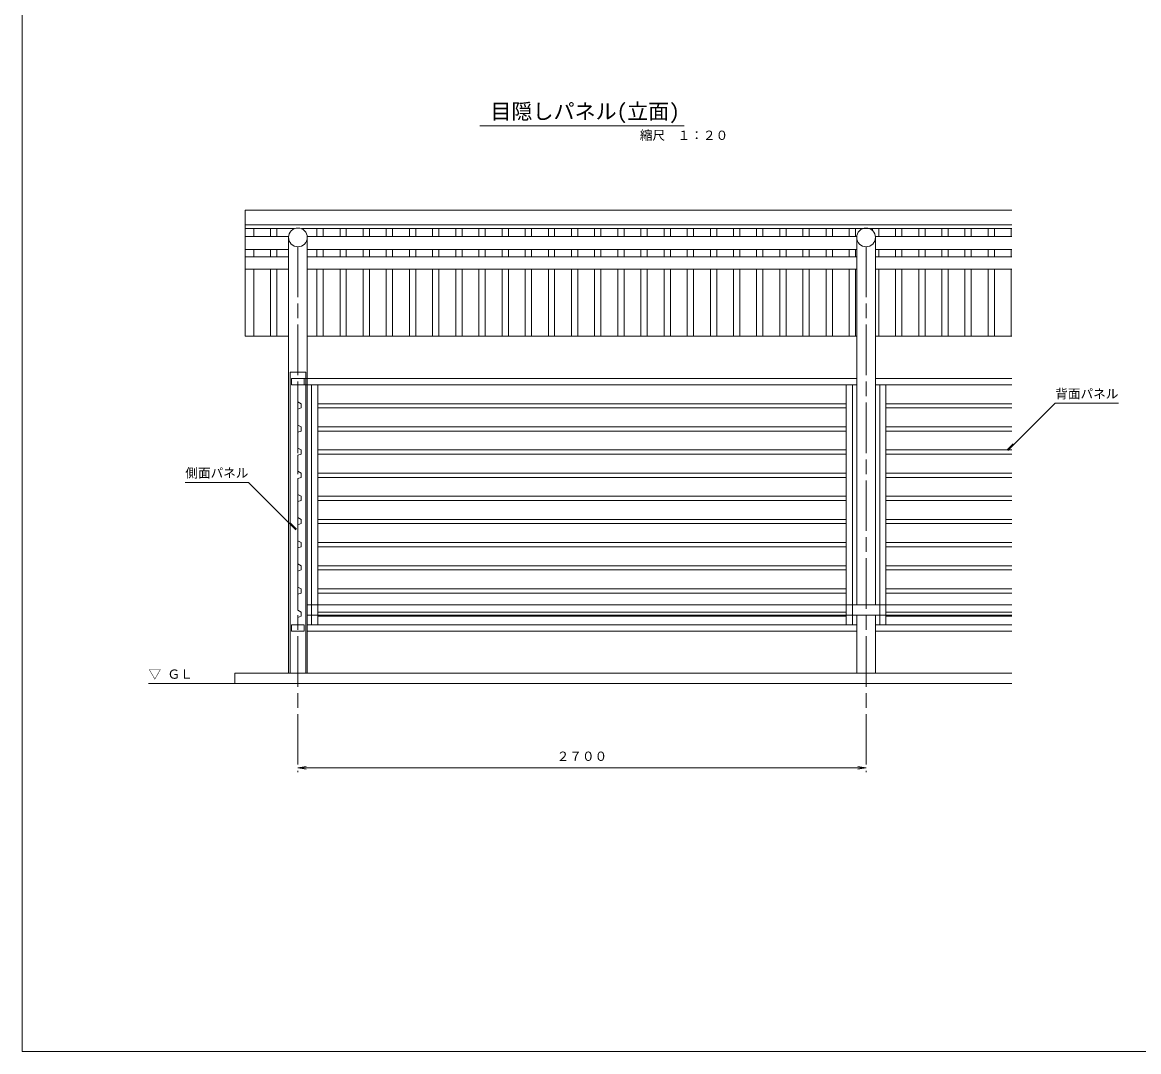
# Model space of a CAD drawing. Units: millimetres at full size, sheet at 1:20; details may follow other scales. Extents: x 474 to 16274, y 399 to 11399.
# Drawn here: x 474 to 5779, y 399 to 5289 of the extents above; entities that cross this region are included whole.
import ezdxf
from ezdxf.enums import TextEntityAlignment as Align

# ---------------------------------------------------------------- set-up
doc = ezdxf.new("R2010")
doc.units = ezdxf.units.MM
doc.header["$LTSCALE"] = 20
doc.linetypes.add('CHAIN', pattern=[18.5, 12, -1.5, 3.5, -1.5])
doc.layers.add('レイヤ0', color=2, linetype='Continuous', lineweight=13)
doc.layers.add('レイヤ1', color=2, linetype='Continuous', lineweight=13)
doc.styles.add('ＭＳ ゴシック', font='')
doc.styles.get('ＭＳ ゴシック').set_extended_font_data('MS Gothic')

# ---------------------------------------------------------------- blocks, each defined once
blk = doc.blocks.new('open_arrow')
at = {"color": 0, "linetype": 'Continuous', "lineweight": -2}
blk.add_lwpolyline([(7.5, 1.25), (0, 0), (7.5, -1.25)], dxfattribs=at)

msp = doc.modelspace()

# ---------------------------------------------------------------- linework, layer by layer
at = {"layer": 'レイヤ0', "color": 6}
for p, q in [((474.16, 11399.17), (474.16, 399.17)), ((474.16, 399.17), (16274.16, 399.17))]:
    msp.add_line(p, q, dxfattribs=at)
at = {"layer": 'レイヤ1', "color": 3}
for p, q in [((2648.57, 4797.53), (3618.61, 4797.53)), ((1746.33, 2197.53), (1746.33, 3627.52)), ((1746.33, 3627.52), (1821.33, 3627.52)), ((1821.33, 2197.53), (1821.33, 3627.52)), ((1753.83, 3597.52), (1813.83, 3597.52)), ((1753.83, 3567.53), (1753.83, 3597.52)), ((1813.83, 3567.53), (1753.83, 3567.53)), ((1783.83, 3567.53), (1783.83, 3486.19)), ((1813.83, 3597.52), (1813.83, 3567.53)), ((1813.83, 3597.52), (4439.28, 3597.52)), ((1813.83, 3567.52), (4439.28, 3567.52)), ((1848.38, 3567.52), (1848.38, 2427.53)), ((1878.38, 3567.52), (1878.38, 2427.53)), ((4389.28, 3567.52), (4389.28, 2427.53)), ((4419.28, 3567.52), (4419.28, 2427.53)), ((5175.83, 3597.52), (4528.38, 3597.52)), ((5175.83, 3567.52), (4528.38, 3567.52)), ((4548.37, 3567.52), (4548.37, 2427.53)), ((4578.37, 3567.52), (4578.37, 2427.53)), ((1798.83, 3477.53), (1783.83, 3486.19)), ((1798.83, 3457.53), (1783.83, 3452.18)), ((1783.83, 3452.18), (1783.83, 3376.19)), ((1798.83, 3477.53), (1798.83, 3457.53)), ((1878.38, 3477.53), (4389.28, 3477.53)), ((1878.38, 3457.53), (4389.28, 3457.53)), ((5175.83, 3477.53), (4578.37, 3477.53)), ((5175.83, 3457.53), (4578.37, 3457.53)), ((1798.83, 3367.53), (1783.83, 3376.19)), ((1798.83, 3347.53), (1783.83, 3342.18)), ((1783.83, 3342.18), (1783.83, 3266.19)), ((1798.83, 3367.53), (1798.83, 3347.53)), ((1878.38, 3367.53), (4389.28, 3367.53)), ((1878.38, 3347.53), (4389.28, 3347.53)), ((5175.83, 3367.53), (4578.37, 3367.53)), ((5175.83, 3347.53), (4578.37, 3347.53)), ((1798.83, 3257.53), (1783.83, 3266.19)), ((1798.83, 3237.53), (1783.83, 3232.18)), ((1798.83, 3257.53), (1798.83, 3237.53)), ((1878.38, 3257.53), (4389.28, 3257.53)), ((1878.38, 3237.53), (4389.28, 3237.53)), ((5175.83, 3257.53), (4578.37, 3257.53)), ((5175.83, 3237.53), (4578.37, 3237.53)), ((1783.83, 3232.18), (1783.83, 3156.19)), ((1798.83, 3147.53), (1783.83, 3156.19)), ((1798.83, 3147.53), (1798.83, 3127.53)), ((1878.38, 3147.53), (4389.28, 3147.53)), ((5175.83, 3147.53), (4578.37, 3147.53)), ((1798.83, 3127.53), (1783.83, 3122.18)), ((1783.83, 3122.18), (1783.83, 3046.19)), ((1878.38, 3127.53), (4389.28, 3127.53)), ((5175.83, 3127.53), (4578.37, 3127.53)), ((1798.83, 3037.53), (1783.83, 3046.19)), ((1798.83, 3037.53), (1798.83, 3017.53)), ((1878.38, 3037.53), (4389.28, 3037.53)), ((5175.83, 3037.53), (4578.37, 3037.53)), ((1798.83, 3017.53), (1783.83, 3012.18)), ((1783.83, 3012.18), (1783.83, 2936.19)), ((1878.38, 3017.53), (4389.28, 3017.53)), ((5175.83, 3017.53), (4578.37, 3017.53)), ((1798.83, 2927.53), (1783.83, 2936.19)), ((1798.83, 2927.53), (1798.83, 2907.53)), ((1878.38, 2927.53), (4389.28, 2927.53)), ((5175.83, 2927.53), (4578.37, 2927.53)), ((1798.83, 2907.53), (1783.83, 2902.18)), ((1783.83, 2902.18), (1783.83, 2826.19)), ((1878.38, 2907.53), (4389.28, 2907.53)), ((5175.83, 2907.53), (4578.37, 2907.53)), ((1798.83, 2817.53), (1783.83, 2826.19)), ((1798.83, 2817.53), (1798.83, 2797.53)), ((1878.38, 2817.53), (4389.28, 2817.53)), ((5175.83, 2817.53), (4578.37, 2817.53)), ((1798.83, 2797.53), (1783.83, 2792.18)), ((1783.83, 2792.18), (1783.83, 2716.19)), ((1878.38, 2797.53), (4389.28, 2797.53)), ((5175.83, 2797.53), (4578.37, 2797.53)), ((1798.83, 2707.53), (1783.83, 2716.19)), ((1798.83, 2707.53), (1798.83, 2687.53)), ((1878.38, 2707.53), (4389.28, 2707.53)), ((5175.83, 2707.53), (4578.37, 2707.53)), ((1798.83, 2687.53), (1783.83, 2682.18)), ((1783.83, 2682.18), (1783.83, 2606.19)), ((1878.38, 2687.53), (4389.28, 2687.53)), ((5175.83, 2687.53), (4578.37, 2687.53)), ((1798.83, 2597.53), (1783.83, 2606.19)), ((1798.83, 2597.52), (1783.83, 2606.19)), ((1798.83, 2577.53), (1783.83, 2572.18)), ((1798.83, 2577.53), (1783.83, 2572.18)), ((1783.83, 2572.18), (1783.83, 2567.53)), ((1783.83, 2572.18), (1783.83, 2496.19)), ((1783.83, 2572.18), (1783.83, 2496.19)), ((1798.83, 2597.53), (1798.83, 2577.53)), ((1798.83, 2597.52), (1798.83, 2577.53)), ((1878.38, 2597.53), (4389.28, 2597.53)), ((1878.38, 2597.53), (4389.28, 2597.53)), ((1878.38, 2577.53), (4389.28, 2577.53)), ((1878.38, 2577.53), (4389.28, 2577.53)), ((5175.83, 2597.53), (4578.37, 2597.53)), ((5175.83, 2597.53), (4578.37, 2597.53)), ((5175.83, 2577.53), (4578.37, 2577.53)), ((5175.83, 2577.53), (4578.37, 2577.53)), ((1798.83, 2487.52), (1783.83, 2496.19)), ((1798.83, 2467.53), (1783.83, 2462.18)), ((1783.83, 2462.18), (1783.83, 2427.53)), ((1798.83, 2487.52), (1798.83, 2467.53)), ((1878.38, 2487.52), (4389.28, 2487.52)), ((1878.38, 2467.53), (4389.28, 2467.53)), ((5175.83, 2487.52), (4578.37, 2487.52)), ((5175.83, 2467.53), (4578.37, 2467.53)), ((1753.83, 2397.53), (1753.83, 2427.53)), ((1753.83, 2427.53), (1813.83, 2427.53)), ((1813.83, 2397.53), (1753.83, 2397.53)), ((1813.83, 2427.53), (1813.83, 2397.53)), ((1828.38, 2427.53), (4439.28, 2427.53)), ((1828.38, 2397.53), (4439.28, 2397.53)), ((5175.83, 2427.53), (4528.37, 2427.53)), ((5175.83, 2397.53), (4528.37, 2397.53))]:
    msp.add_line(p, q, dxfattribs=at)
at = {"layer": 'レイヤ1'}
for p, q in [((1533.83, 4397.53), (1533.83, 3797.52)), ((5175.83, 4397.53), (1533.83, 4397.53)), ((5175.83, 4327.53), (1533.83, 4327.53)), ((1767.51, 4308.98), (1533.83, 4308.98)), ((1573.83, 4308.98), (1573.83, 4271.15)), ((1653.83, 4308.98), (1653.83, 4271.15)), ((1683.83, 4308.98), (1683.83, 4271.15)), ((5175.83, 4308.98), (1800.14, 4308.98)), ((1873.83, 4308.98), (1873.83, 4271.15)), ((1903.83, 4308.98), (1903.83, 4271.15)), ((1983.83, 4308.98), (1983.83, 4271.15)), ((2013.83, 4308.98), (2013.83, 4271.15)), ((2093.83, 4308.98), (2093.83, 4271.15)), ((2123.83, 4308.98), (2123.83, 4271.15)), ((2203.83, 4308.98), (2203.83, 4271.15)), ((2233.83, 4308.98), (2233.83, 4271.15)), ((2313.82, 4308.98), (2313.82, 4271.15)), ((2343.82, 4308.98), (2343.82, 4271.15)), ((2423.83, 4308.98), (2423.83, 4271.15)), ((2453.82, 4308.98), (2453.82, 4271.15)), ((2533.83, 4308.98), (2533.83, 4271.15)), ((2563.82, 4308.98), (2563.82, 4271.15)), ((2643.83, 4308.98), (2643.83, 4271.15)), ((2673.83, 4308.98), (2673.83, 4271.15)), ((2753.83, 4308.98), (2753.83, 4271.15)), ((2783.82, 4308.98), (2783.82, 4271.15)), ((2863.83, 4308.98), (2863.83, 4271.15)), ((2893.83, 4308.98), (2893.83, 4271.15)), ((2973.83, 4308.98), (2973.83, 4271.15)), ((3003.82, 4308.98), (3003.82, 4271.15)), ((3083.83, 4308.98), (3083.83, 4271.15)), ((3113.83, 4308.98), (3113.83, 4271.15)), ((3193.83, 4308.98), (3193.83, 4271.15)), ((3223.83, 4308.98), (3223.83, 4271.15)), ((3303.83, 4308.98), (3303.83, 4271.15)), ((3333.83, 4308.98), (3333.83, 4271.15)), ((3413.83, 4308.98), (3413.83, 4271.15)), ((3443.83, 4308.98), (3443.83, 4271.15)), ((3523.83, 4308.98), (3523.83, 4271.15)), ((3553.83, 4308.98), (3553.83, 4271.15)), ((3633.82, 4308.98), (3633.82, 4271.15)), ((3663.82, 4308.98), (3663.82, 4271.15)), ((3743.83, 4308.98), (3743.83, 4271.15)), ((3773.83, 4308.98), (3773.83, 4271.15)), ((3853.82, 4308.98), (3853.82, 4271.15)), ((3883.82, 4308.98), (3883.82, 4271.15)), ((3963.83, 4308.98), (3963.83, 4271.15)), ((3993.83, 4308.98), (3993.83, 4271.15)), ((4073.83, 4308.98), (4073.83, 4271.15)), ((4103.82, 4308.98), (4103.82, 4271.15)), ((4183.83, 4308.98), (4183.83, 4271.15)), ((4213.83, 4308.98), (4213.83, 4271.15)), ((4293.83, 4308.98), (4293.83, 4271.15)), ((4323.83, 4308.98), (4323.83, 4271.15)), ((4403.83, 4308.98), (4403.83, 4271.15)), ((4433.83, 4308.98), (4433.83, 4271.15)), ((4513.83, 4308.98), (4513.83, 4300.46)), ((4543.83, 4308.98), (4543.83, 4271.15)), ((4623.83, 4308.98), (4623.83, 4271.15)), ((4653.83, 4308.98), (4653.83, 4271.15)), ((4733.83, 4308.98), (4733.83, 4271.15)), ((4763.83, 4308.98), (4763.83, 4271.15)), ((4843.83, 4308.98), (4843.83, 4271.15)), ((4873.82, 4308.98), (4873.82, 4271.15)), ((4953.83, 4308.98), (4953.83, 4271.15)), ((4983.83, 4308.98), (4983.83, 4271.15)), ((5063.83, 4308.98), (5063.83, 4271.15)), ((5093.82, 4308.98), (5093.82, 4271.15)), ((5173.83, 4308.98), (5173.83, 4271.15)), ((1739.28, 4271.15), (1533.83, 4271.15)), ((1739.28, 4267.53), (1739.28, 2197.53)), ((4439.28, 4271.15), (1828.38, 4271.15)), ((1828.38, 4267.53), (1828.38, 2197.53)), ((4439.28, 4267.53), (4439.28, 2522.53)), ((5175.83, 4271.15), (4528.38, 4271.15)), ((4528.38, 4267.53), (4528.38, 2522.53)), ((1739.28, 4210.44), (1533.83, 4210.44)), ((1573.83, 4210.44), (1573.83, 4175.71)), ((1653.83, 4210.44), (1653.83, 4175.71)), ((1683.83, 4210.44), (1683.83, 4175.71)), ((4439.28, 4210.44), (1828.38, 4210.44)), ((1873.83, 4210.44), (1873.83, 4175.71)), ((1903.83, 4210.44), (1903.83, 4175.71)), ((1983.83, 4210.44), (1983.83, 4175.71)), ((2013.83, 4210.44), (2013.83, 4175.71)), ((2093.83, 4210.44), (2093.83, 4175.71)), ((2123.83, 4210.44), (2123.83, 4175.71)), ((2203.83, 4210.44), (2203.83, 4175.71)), ((2233.83, 4210.44), (2233.83, 4175.71)), ((2313.82, 4210.44), (2313.82, 4175.71)), ((2343.82, 4210.44), (2343.82, 4175.71)), ((2423.83, 4210.44), (2423.83, 4175.71)), ((2453.82, 4210.44), (2453.82, 4175.71)), ((2533.83, 4210.44), (2533.83, 4175.71)), ((2563.82, 4210.44), (2563.82, 4175.71)), ((2643.83, 4210.44), (2643.83, 4175.71)), ((2673.83, 4210.44), (2673.83, 4175.71)), ((2753.83, 4210.44), (2753.83, 4175.71)), ((2783.82, 4210.44), (2783.82, 4175.71)), ((2863.83, 4210.44), (2863.83, 4175.71)), ((2893.83, 4210.44), (2893.83, 4175.71)), ((2973.83, 4210.44), (2973.83, 4175.71)), ((3003.82, 4210.44), (3003.82, 4175.71)), ((3083.83, 4210.44), (3083.83, 4175.71)), ((3113.83, 4210.44), (3113.83, 4175.71)), ((3193.83, 4210.44), (3193.83, 4175.71)), ((3223.83, 4210.44), (3223.83, 4175.71)), ((3303.83, 4210.44), (3303.83, 4175.71)), ((3333.83, 4210.44), (3333.83, 4175.71)), ((3413.83, 4210.44), (3413.83, 4175.71)), ((3443.83, 4210.44), (3443.83, 4175.71)), ((3523.83, 4210.44), (3523.83, 4175.71)), ((3553.83, 4210.44), (3553.83, 4175.71)), ((3633.82, 4210.44), (3633.82, 4175.71)), ((3663.82, 4210.44), (3663.82, 4175.71)), ((3743.83, 4210.44), (3743.83, 4175.71)), ((3773.83, 4210.44), (3773.83, 4175.71)), ((3853.82, 4210.44), (3853.82, 4175.71)), ((3883.82, 4210.44), (3883.82, 4175.71)), ((3963.83, 4210.44), (3963.83, 4175.71)), ((3993.83, 4210.44), (3993.83, 4175.71)), ((4073.83, 4210.44), (4073.83, 4175.71)), ((4103.82, 4210.44), (4103.82, 4175.71)), ((4183.83, 4210.44), (4183.83, 4175.71)), ((4213.83, 4210.44), (4213.83, 4175.71)), ((4293.83, 4210.44), (4293.83, 4175.71)), ((4323.83, 4210.44), (4323.83, 4175.71)), ((4403.83, 4210.44), (4403.83, 4175.71)), ((4433.83, 4210.44), (4433.83, 4175.71)), ((5175.83, 4210.44), (4528.38, 4210.44)), ((4543.83, 4210.44), (4543.83, 4175.71)), ((4623.83, 4210.44), (4623.83, 4175.71)), ((4653.83, 4210.44), (4653.83, 4175.71)), ((4733.83, 4210.44), (4733.83, 4175.71)), ((4763.83, 4210.44), (4763.83, 4175.71)), ((4843.83, 4210.44), (4843.83, 4175.71)), ((4873.82, 4210.44), (4873.82, 4175.71)), ((4953.83, 4210.44), (4953.83, 4175.71)), ((4983.83, 4210.44), (4983.83, 4175.71)), ((5063.83, 4210.44), (5063.83, 4175.71)), ((5093.82, 4210.44), (5093.82, 4175.71)), ((5173.83, 4210.44), (5173.83, 4175.71)), ((1739.28, 4175.71), (1533.83, 4175.71)), ((4439.28, 4175.71), (1828.38, 4175.71)), ((5175.83, 4175.71), (4528.38, 4175.71)), ((1739.28, 4116.16), (1533.83, 4116.16)), ((1573.83, 4116.16), (1573.83, 3797.52)), ((1653.83, 4116.16), (1653.83, 3797.52)), ((1683.83, 4116.16), (1683.83, 3797.52)), ((4439.28, 4116.16), (1828.38, 4116.16)), ((1873.83, 4116.16), (1873.83, 3797.52)), ((1903.83, 4116.16), (1903.83, 3797.52)), ((1983.83, 4116.16), (1983.83, 3797.52)), ((2013.83, 4116.16), (2013.83, 3797.52)), ((2093.83, 4116.16), (2093.83, 3797.52)), ((2123.83, 4116.16), (2123.83, 3797.52)), ((2203.83, 4116.16), (2203.83, 3797.52)), ((2233.83, 4116.16), (2233.83, 3797.52)), ((2313.82, 4116.16), (2313.82, 3797.52)), ((2343.82, 4116.16), (2343.82, 3797.52)), ((2423.83, 4116.16), (2423.83, 3797.52)), ((2453.82, 4116.16), (2453.82, 3797.52)), ((2533.83, 4116.16), (2533.83, 3797.52)), ((2563.82, 4116.16), (2563.82, 3797.52)), ((2643.83, 4116.16), (2643.83, 3797.52)), ((2673.83, 4116.16), (2673.83, 3797.52)), ((2753.83, 4116.16), (2753.83, 3797.52)), ((2783.82, 4116.16), (2783.82, 3797.52)), ((2863.83, 4116.16), (2863.83, 3797.52)), ((2893.83, 4116.16), (2893.83, 3797.52)), ((2973.83, 4116.16), (2973.83, 3797.52)), ((3003.82, 4116.16), (3003.82, 3797.52)), ((3083.83, 4116.16), (3083.83, 3797.52)), ((3113.83, 4116.16), (3113.83, 3797.52)), ((3193.83, 4116.16), (3193.83, 3797.52)), ((3223.83, 4116.16), (3223.83, 3797.52)), ((3303.83, 4116.16), (3303.83, 3797.52)), ((3333.83, 4116.16), (3333.83, 3797.52)), ((3413.83, 4116.16), (3413.83, 3797.52)), ((3443.83, 4116.16), (3443.83, 3797.52)), ((3523.83, 4116.16), (3523.83, 3797.52)), ((3553.83, 4116.16), (3553.83, 3797.52)), ((3633.82, 4116.16), (3633.82, 3797.52)), ((3663.82, 4116.16), (3663.82, 3797.52)), ((3743.83, 4116.16), (3743.83, 3797.52)), ((3773.83, 4116.16), (3773.83, 3797.52)), ((3853.82, 4116.16), (3853.82, 3797.52)), ((3883.82, 4116.16), (3883.82, 3797.52)), ((3963.83, 4116.16), (3963.83, 3797.52)), ((3993.83, 4116.16), (3993.83, 3797.52)), ((4073.83, 4116.16), (4073.83, 3797.52)), ((4103.82, 4116.16), (4103.82, 3797.52)), ((4183.83, 4116.16), (4183.83, 3797.52)), ((4213.83, 4116.16), (4213.83, 3797.52)), ((4293.83, 4116.16), (4293.83, 3797.52)), ((4323.83, 4116.16), (4323.83, 3797.52)), ((4403.83, 4116.16), (4403.83, 3797.52)), ((4433.83, 4116.16), (4433.83, 3797.52)), ((5175.83, 4116.16), (4528.38, 4116.16)), ((4543.83, 4116.16), (4543.83, 3797.52)), ((4623.83, 4116.16), (4623.83, 3797.52)), ((4653.83, 4116.16), (4653.83, 3797.52)), ((4733.83, 4116.16), (4733.83, 3797.52)), ((4763.83, 4116.16), (4763.83, 3797.52)), ((4843.83, 4116.16), (4843.83, 3797.52)), ((4873.82, 4116.16), (4873.82, 3797.52)), ((4953.83, 4116.16), (4953.83, 3797.52)), ((4983.83, 4116.16), (4983.83, 3797.52)), ((5063.83, 4116.16), (5063.83, 3797.52)), ((5093.82, 4116.16), (5093.82, 3797.52)), ((5173.83, 4116.16), (5173.83, 3797.52)), ((1739.28, 3797.52), (1533.83, 3797.52)), ((4439.28, 3797.52), (1828.38, 3797.52)), ((5175.83, 3797.52), (4528.38, 3797.52)), ((5158.08, 3254.96), (5382.78, 3479.67)), ((5382.78, 3479.67), (5682.78, 3479.67)), ((1548.78, 3103.32), (1248.78, 3103.32)), ((1773.48, 2878.61), (1548.78, 3103.32)), ((1828.38, 2522.53), (5175.83, 2522.53)), ((1828.38, 2472.52), (5175.83, 2472.52)), ((4439.28, 2472.52), (4439.28, 2197.53)), ((4528.38, 2472.52), (4528.38, 2197.53)), ((1483.83, 2197.53), (1483.83, 2147.52)), ((1483.83, 2197.53), (5175.83, 2197.53)), ((1783.35, 1747.52), (4483.83, 1747.52))]:
    msp.add_line(p, q, dxfattribs=at)
at = {"layer": 'レイヤ1', "linetype": 'CHAIN', "lineweight": 18}
for p, q in [((1783.35, 4222.98), (1783.35, 1727.52)), ((4483.83, 4222.98), (4483.83, 1727.52))]:
    msp.add_line(p, q, dxfattribs=at)
at = {"layer": 'レイヤ1', "color": 6}
for p, q in [((5154.54, 3258.5), (5182.83, 3286.78)), ((1777.02, 2882.14), (1748.73, 2910.43))]:
    msp.add_line(p, q, dxfattribs=at)
at = {"layer": 'レイヤ1', "lineweight": 18}
msp.add_line((1073.83, 2147.52), (5175.83, 2147.52), dxfattribs=at)
at = {"layer": 'レイヤ1'}
for centre in [(1783.83, 4267.53), (4483.83, 4267.53)]:
    msp.add_circle(centre, 44.55, dxfattribs=at)

# ---------------------------------------------------------------- block references
at = {"layer": 'レイヤ1', "xscale": 5.26, "yscale": 5.26}
msp.add_blockref('open_arrow', (1783.35, 1747.52), dxfattribs=at)
at = {"layer": 'レイヤ1', "xscale": 5.26, "yscale": 5.26, "rotation": 180}
msp.add_blockref('open_arrow', (4483.83, 1747.52), dxfattribs=at)

# ---------------------------------------------------------------- texts
at = {"layer": 'レイヤ1', "color": 7, "style": 'ＭＳ ゴシック'}
for s, height, p in [('目隠しパネル(立面)', 73.31, (2698.57, 4807.53)), ('縮尺\u3000１：２０', 43.99, (3408.61, 4717.55)), ('背面パネル', 43.99, (5382.78, 3489.67)), ('側面パネル', 43.99, (1248.78, 3113.32))]:
    msp.add_text(s, height=height, dxfattribs=at).set_placement(p, align=Align.BOTTOM_LEFT)
msp.add_text('▽ ＧＬ', height=43.99, dxfattribs=at).set_placement((1283.83, 2157.52), align=Align.BOTTOM_RIGHT)
at = {"layer": 'レイヤ1', "style": 'ＭＳ ゴシック'}
msp.add_text('２７００', height=43.99, dxfattribs=at).set_placement((3013.59, 1767.52), align=Align.BOTTOM_LEFT)

doc.saveas('drawing.dxf')
